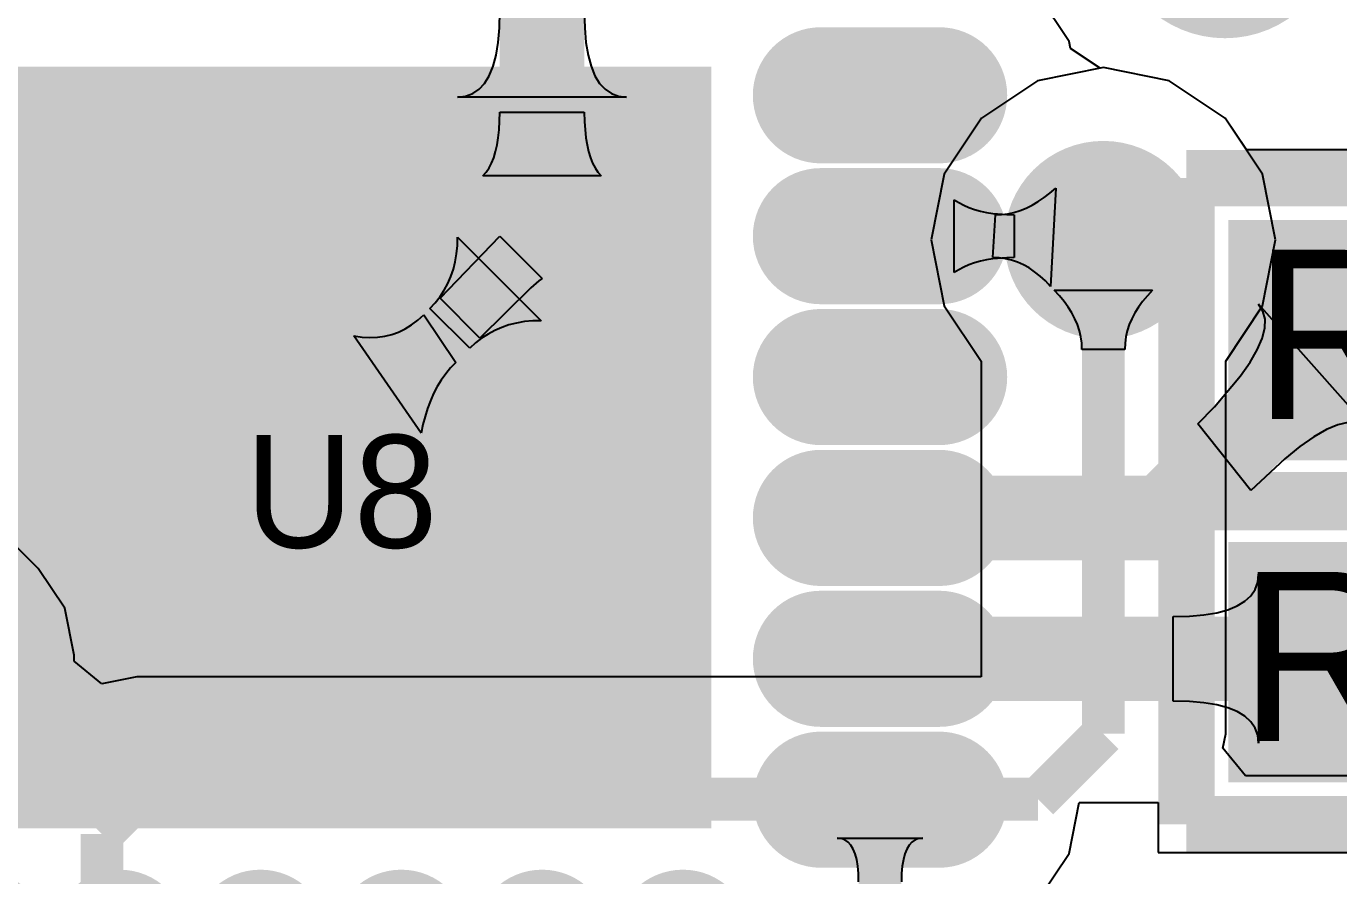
# Model space of a CAD drawing. Extents: x 40.9 to 121.6, y 83.2 to 120.
# Drawn here: x 93.102 to 97.762, y 104.119 to 107.134 of the extents above; entities that cross this region are included whole.
import ezdxf

# ---------------------------------------------------------------- set-up
doc = ezdxf.new("R2010")
doc.units = 0
for name, color, linetype in [('BOTTOMLAYER', 5, 'CONTINUOUS'), ('BOTTOMSOLDER', 6, 'CONTINUOUS'), ('MULTILAYER', 9, 'CONTINUOUS'), ('TOPLAYER', 1, 'CONTINUOUS'), ('TOPOVERLAY', 2, 'CONTINUOUS'), ('TOPPASTE', 8, 'CONTINUOUS'), ('TOPSOLDER', 216, 'CONTINUOUS')]:
    doc.layers.add(name, color=color, linetype=linetype)

msp = doc.modelspace()

# ---------------------------------------------------------------- linework, layer by layer
at = {"layer": 'BOTTOMLAYER'}
for p, q in [((96.9264, 106.986954), (96.692291, 106.940388)), ((97.160509, 106.940388), (96.9264, 106.986954)), ((96.692291, 106.940388), (96.493825, 106.807775)), ((97.358975, 106.807775), (97.160509, 106.940388)), ((96.493825, 106.807775), (96.361212, 106.609309)), ((97.491588, 106.609309), (97.358975, 106.807775)), ((96.361212, 106.609309), (96.314646, 106.3752)), ((97.538154, 106.3752), (97.491588, 106.609309)), ((96.314646, 106.3752), (96.361212, 106.141091)), ((97.491588, 106.141091), (97.538154, 106.3752)), ((96.77021, 106.1771), (96.751399, 106.196663)), ((96.751399, 106.196663), (97.101401, 106.196663)), ((96.78704, 106.157227), (96.77021, 106.1771)), ((97.08259, 106.1771), (97.06576, 106.157227)), ((97.101401, 106.196663), (97.08259, 106.1771)), ((96.361212, 106.141091), (96.492055, 105.945275)), ((96.801889, 106.137042), (96.78704, 106.157227)), ((96.814759, 106.116544), (96.801889, 106.137042)), ((97.050911, 106.137042), (97.038041, 106.116544)), ((97.06576, 106.157227), (97.050911, 106.137042)), ((97.360745, 105.945275), (97.491588, 106.141091)), ((96.825648, 106.095737), (96.814759, 106.116544)), ((96.834559, 106.074619), (96.825648, 106.095737)), ((96.84149, 106.053189), (96.834559, 106.074619)), ((97.018241, 106.074619), (97.01131, 106.053189)), ((97.027152, 106.095737), (97.018241, 106.074619)), ((97.038041, 106.116544), (97.027152, 106.095737)), ((96.846438, 106.031449), (96.84149, 106.053189)), ((96.84941, 106.009397), (96.846438, 106.031449)), ((97.006362, 106.031449), (97.00339, 106.009397)), ((97.01131, 106.053189), (97.006362, 106.031449)), ((96.850398, 105.987032), (96.84941, 106.009397)), ((97.002402, 105.987032), (96.850398, 105.987032)), ((97.00339, 106.009397), (97.002402, 105.987032)), ((96.492055, 105.945275), (96.492055, 104.824746)), ((97.360745, 104.6226), (97.360745, 105.945275)), ((93.144129, 105.209129), (92.898727, 105.454531)), ((93.238282, 105.068218), (93.144129, 105.209129)), ((93.271345, 104.902), (93.238282, 105.068218)), ((93.271345, 104.880595), (93.271345, 104.902)), ((93.369519, 104.800027), (93.271345, 104.880595)), ((93.493801, 104.824748), (93.369519, 104.800027)), ((93.493814, 104.824746), (93.493801, 104.824748)), ((96.492055, 104.824746), (93.493814, 104.824746)), ((97.350466, 104.570919), (97.360745, 104.6226)), ((97.431034, 104.472745), (97.350466, 104.570919)), ((98.021866, 104.472745), (97.431034, 104.472745))]:
    msp.add_line(p, q, dxfattribs=at)
for points, const_width in [([(93.2712, 106.426, 1), (93.5712, 106.426, 1)], 0.299999), ([(94.783262, 106.388662, 1), (95.083262, 106.388662, 1)], 0.299999), ([(96.801402, 106.3752, 1), (97.051398, 106.3752, 1)], 0.249999), ([(94.0586, 105.7402, 1), (94.3586, 105.7402, 1)], 0.299999), ([(94.9222, 105.0798, 1), (95.2222, 105.0798, 1)], 0.299999), ([(93.2966, 105.0544, 1), (93.5966, 105.0544, 1)], 0.299999)]:
    msp.add_lwpolyline(points, format="xyb", close=True, dxfattribs=dict(at, const_width=const_width))
at = {"layer": 'BOTTOMLAYER', "const_width": 0.152001}
for points in [[(96.9264, 104.6226), (96.9264, 106.3752)], [(96.694201, 104.390401), (96.9264, 104.6226)], [(93.3704, 104.267), (93.493801, 104.390401)], [(93.493801, 104.390401), (96.694201, 104.390401)], [(93.3704, 102.235), (93.3704, 104.267)]]:
    msp.add_lwpolyline(points, dxfattribs=at)
at = {"layer": 'BOTTOMSOLDER'}
for points, const_width in [([(97.1574, 107.4928, 1), (97.559, 107.4928, 1)], 0.401599), ([(93.2204, 106.426, 1), (93.622, 106.426, 1)], 0.401599), ([(94.732462, 106.388662, 1), (95.134062, 106.388662, 1)], 0.401599), ([(96.750602, 106.3752, 1), (97.102198, 106.3752, 1)], 0.351599), ([(94.0078, 105.7402, 1), (94.4094, 105.7402, 1)], 0.401599), ([(94.8714, 105.0798, 1), (95.273, 105.0798, 1)], 0.401599), ([(93.2458, 105.0544, 1), (93.6474, 105.0544, 1)], 0.401599)]:
    msp.add_lwpolyline(points, format="xyb", close=True, dxfattribs=dict(at, const_width=const_width))
at = {"layer": 'MULTILAYER'}
for points, const_width in [([(93.2712, 106.426, 1), (93.5712, 106.426, 1)], 0.299999), ([(94.783262, 106.388662, 1), (95.083262, 106.388662, 1)], 0.299999), ([(96.801402, 106.3752, 1), (97.051398, 106.3752, 1)], 0.249999), ([(94.0586, 105.7402, 1), (94.3586, 105.7402, 1)], 0.299999), ([(94.9222, 105.0798, 1), (95.2222, 105.0798, 1)], 0.299999), ([(93.2966, 105.0544, 1), (93.5966, 105.0544, 1)], 0.299999)]:
    msp.add_lwpolyline(points, format="xyb", close=True, dxfattribs=dict(at, const_width=const_width))
at = {"layer": 'TOPLAYER'}
for p, q in [((96.804879, 107.079877), (96.696578, 107.24196)), ((94.781761, 107.128046), (94.783262, 107.185625)), ((95.083262, 107.185625), (95.084763, 107.128046)), ((94.777263, 107.076527), (94.781761, 107.128046)), ((95.084763, 107.128046), (95.089261, 107.076527)), ((94.769762, 107.031071), (94.777263, 107.076527)), ((95.089261, 107.076527), (95.096762, 107.031071)), ((96.809763, 107.055318), (96.804879, 107.079877)), ((96.915361, 106.984759), (96.809763, 107.055318)), ((94.759262, 106.991676), (94.769762, 107.031071)), ((95.096762, 107.031071), (95.107262, 106.991676)), ((94.745762, 106.958338), (94.759262, 106.991676)), ((95.107262, 106.991676), (95.120762, 106.958338)), ((96.9264, 106.986954), (96.915361, 106.984759)), ((97.160509, 106.940388), (96.9264, 106.986954)), ((94.709762, 106.909852), (94.729262, 106.931066)), ((94.729262, 106.931066), (94.745762, 106.958338)), ((95.120762, 106.958338), (95.137262, 106.931066)), ((95.137262, 106.931066), (95.156762, 106.909852)), ((97.358975, 106.807775), (97.160509, 106.940388)), ((94.633263, 106.882578), (94.661761, 106.885608)), ((95.233261, 106.882578), (94.633263, 106.882578)), ((94.661761, 106.885608), (94.687263, 106.894699)), ((94.687263, 106.894699), (94.709762, 106.909852)), ((95.156762, 106.909852), (95.179261, 106.894699)), ((95.179261, 106.894699), (95.204763, 106.885608)), ((95.204763, 106.885608), (95.233261, 106.882578)), ((94.780862, 106.766086), (94.783262, 106.828468)), ((94.783262, 106.828468), (95.083262, 106.828468)), ((95.083262, 106.828468), (95.083861, 106.796197)), ((95.083861, 106.796197), (95.088662, 106.738133)), ((97.434598, 106.6946), (97.358975, 106.807775)), ((94.773661, 106.712337), (94.777862, 106.738133)), ((94.777862, 106.738133), (94.780862, 106.766086)), ((95.088662, 106.738133), (95.092863, 106.712337)), ((94.761662, 106.667224), (94.768264, 106.688702)), ((94.768264, 106.688702), (94.773661, 106.712337)), ((95.092863, 106.712337), (95.09826, 106.688702)), ((95.09826, 106.688702), (95.104862, 106.667224)), ((98.436598, 106.6946), (97.434598, 106.6946)), ((94.744863, 106.630747), (94.753862, 106.647907)), ((94.753862, 106.647907), (94.761662, 106.667224)), ((95.104862, 106.667224), (95.112662, 106.647907)), ((95.112662, 106.647907), (95.121661, 106.630747)), ((94.723262, 106.602903), (94.734662, 106.615746)), ((95.143262, 106.602903), (94.723262, 106.602903)), ((94.734662, 106.615746), (94.744863, 106.630747)), ((95.121661, 106.630747), (95.131862, 106.615746)), ((95.131862, 106.615746), (95.143262, 106.602903)), ((96.715821, 106.525416), (96.736769, 106.541547)), ((96.736769, 106.541547), (96.757566, 106.559576)), ((96.757566, 106.559576), (96.738684, 106.210087)), ((96.396741, 106.259678), (96.396741, 106.517697)), ((96.396741, 106.517697), (96.413147, 106.507625)), ((96.413147, 106.507625), (96.43063, 106.498614)), ((96.43063, 106.498614), (96.449187, 106.490663)), ((96.652103, 106.48841), (96.67349, 106.498847)), ((96.67349, 106.498847), (96.694729, 106.511184)), ((96.694729, 106.511184), (96.715821, 106.525416)), ((96.449187, 106.490663), (96.468824, 106.483772)), ((96.468824, 106.483772), (96.489535, 106.47794)), ((96.489535, 106.47794), (96.511323, 106.47317)), ((96.511323, 106.47317), (96.534186, 106.469459)), ((96.534186, 106.469459), (96.583144, 106.465218)), ((96.534343, 106.312686), (96.542967, 106.464689)), ((96.542967, 106.464689), (96.565088, 106.465637)), ((96.565088, 106.465637), (96.587061, 106.468484)), ((96.583144, 106.465218), (96.60924, 106.464689)), ((96.587061, 106.468484), (96.60889, 106.473229)), ((96.60889, 106.473229), (96.630571, 106.479871)), ((96.60924, 106.464689), (96.60924, 106.312686)), ((96.630571, 106.479871), (96.652103, 106.48841)), ((94.571363, 106.168185), (94.783262, 106.388759)), ((94.629851, 106.326231), (94.632574, 106.355403)), ((94.632574, 106.355403), (94.633278, 106.385662)), ((94.633278, 106.385662), (94.930262, 106.088678)), ((94.783262, 106.388759), (94.933359, 106.238662)), ((94.625104, 106.298152), (94.629851, 106.326231)), ((96.534186, 106.307915), (96.511323, 106.304204)), ((96.583144, 106.312157), (96.534186, 106.307915)), ((96.556924, 106.311662), (96.534343, 106.312686)), ((96.579027, 106.308583), (96.556924, 106.311662)), ((96.600653, 106.303453), (96.579027, 106.308583)), ((96.60924, 106.312686), (96.583144, 106.312157)), ((94.609547, 106.245259), (94.618335, 106.271159)), ((94.618335, 106.271159), (94.625104, 106.298152)), ((96.413147, 106.269749), (96.396741, 106.259678)), ((96.43063, 106.278761), (96.413147, 106.269749)), ((96.449187, 106.286711), (96.43063, 106.278761)), ((96.468824, 106.293602), (96.449187, 106.286711)), ((96.489535, 106.299434), (96.468824, 106.293602)), ((96.511323, 106.304204), (96.489535, 106.299434)), ((96.621803, 106.296272), (96.600653, 106.303453)), ((96.642476, 106.287037), (96.621803, 106.296272)), ((96.662672, 106.275751), (96.642476, 106.287037)), ((96.68239, 106.262414), (96.662672, 106.275751)), ((96.70163, 106.247024), (96.68239, 106.262414)), ((94.585902, 106.196724), (94.598736, 106.220445)), ((94.598736, 106.220445), (94.609547, 106.245259)), ((94.921758, 106.230184), (94.8939, 106.204756)), ((94.929589, 106.236541), (94.921758, 106.230184)), ((94.933359, 106.238662), (94.929589, 106.236541)), ((96.720396, 106.229582), (96.70163, 106.247024)), ((96.738684, 106.210087), (96.720396, 106.229582)), ((94.554172, 106.152549), (94.571048, 106.17409)), ((94.571048, 106.17409), (94.585902, 106.196724)), ((94.712785, 106.026763), (94.571363, 106.168185)), ((94.8939, 106.204756), (94.712785, 106.026763)), ((94.535272, 106.132094), (94.554172, 106.152549)), ((94.676694, 105.990672), (94.535272, 106.132094)), ((97.493049, 106.122734), (97.477499, 106.146912)), ((97.477499, 106.146912), (97.873713, 105.700695)), ((97.500359, 106.094502), (97.493049, 106.122734)), ((94.470075, 106.073796), (94.491894, 106.090441)), ((94.491894, 106.090441), (94.512879, 106.109699)), ((94.512879, 106.109699), (94.626788, 105.940769)), ((94.842752, 106.080504), (94.815759, 106.073735)), ((94.870831, 106.085251), (94.842752, 106.080504)), ((94.900003, 106.087974), (94.870831, 106.085251)), ((94.930262, 106.088678), (94.900003, 106.087974)), ((97.499434, 106.062214), (97.500359, 106.094502)), ((94.504246, 105.689273), (94.26543, 106.034766)), ((94.26543, 106.034766), (94.293936, 106.030494)), ((94.293936, 106.030494), (94.321605, 106.028835)), ((94.321605, 106.028835), (94.34844, 106.029793)), ((94.34844, 106.029793), (94.374437, 106.033364)), ((94.374437, 106.033364), (94.3996, 106.039549)), ((94.3996, 106.039549), (94.423926, 106.04835)), ((94.423926, 106.04835), (94.447418, 106.059765)), ((94.447418, 106.059765), (94.470075, 106.073796)), ((94.741324, 106.041302), (94.71869, 106.026448)), ((94.765045, 106.054136), (94.741324, 106.041302)), ((94.789859, 106.064947), (94.765045, 106.054136)), ((94.815759, 106.073735), (94.789859, 106.064947)), ((97.490272, 106.025871), (97.499434, 106.062214)), ((94.697149, 106.009572), (94.676694, 105.990672)), ((94.71869, 106.026448), (94.697149, 106.009572)), ((97.447235, 105.941017), (97.472873, 105.985473)), ((97.472873, 105.985473), (97.490272, 106.025871)), ((94.626788, 105.940769), (94.608335, 105.921025)), ((97.413361, 105.892509), (97.447235, 105.941017)), ((94.591261, 105.90008), (94.575561, 105.877937)), ((94.608335, 105.921025), (94.591261, 105.90008)), ((97.320903, 105.783324), (97.413361, 105.892509)), ((94.561241, 105.854589), (94.5483, 105.83004)), ((94.575561, 105.877937), (94.561241, 105.854589)), ((94.536732, 105.804289), (94.526544, 105.777337)), ((94.5483, 105.83004), (94.536732, 105.804289)), ((94.517733, 105.749184), (94.510301, 105.719829)), ((94.526544, 105.777337), (94.517733, 105.749184)), ((97.26232, 105.722649), (97.320903, 105.783324)), ((94.510301, 105.719829), (94.504246, 105.689273)), ((97.44945, 105.485517), (97.26232, 105.722649)), ((97.718479, 105.702273), (97.673777, 105.67639)), ((97.758628, 105.719425), (97.718479, 105.702273)), ((97.794227, 105.727843), (97.758628, 105.719425)), ((97.673777, 105.67639), (97.624522, 105.64177)), ((97.624522, 105.64177), (97.570717, 105.59842)), ((97.570717, 105.59842), (97.44945, 105.485517)), ((97.465378, 105.134664), (97.474469, 105.160166)), ((97.474469, 105.160166), (97.477499, 105.188664)), ((97.477499, 105.188664), (97.477499, 104.588666)), ((97.42901, 105.092665), (97.450224, 105.112165)), ((97.450224, 105.112165), (97.465378, 105.134664)), ((97.283549, 105.044664), (97.329005, 105.052165)), ((97.329005, 105.052165), (97.368401, 105.062665)), ((97.368401, 105.062665), (97.401736, 105.076165)), ((97.401736, 105.076165), (97.42901, 105.092665)), ((97.174451, 105.038665), (97.232031, 105.040166)), ((97.174451, 104.738665), (97.174451, 105.038665)), ((97.232031, 105.040166), (97.283549, 105.044664)), ((97.232031, 104.737164), (97.174451, 104.738665)), ((97.283549, 104.732666), (97.232031, 104.737164)), ((97.329005, 104.725165), (97.283549, 104.732666)), ((97.368401, 104.714665), (97.329005, 104.725165)), ((97.401736, 104.701165), (97.368401, 104.714665)), ((97.42901, 104.684665), (97.401736, 104.701165)), ((97.450224, 104.665165), (97.42901, 104.684665)), ((97.465378, 104.642666), (97.450224, 104.665165)), ((97.474469, 104.617164), (97.465378, 104.642666)), ((97.477499, 104.588666), (97.474469, 104.617164)), ((96.804879, 104.197475), (96.840959, 104.378869)), ((96.840959, 104.378869), (97.121403, 104.378869)), ((97.121403, 104.378869), (97.121403, 104.2016)), ((95.995749, 104.250526), (95.981309, 104.252075)), ((95.981309, 104.252075), (96.285312, 104.252075)), ((96.00867, 104.245872), (95.995749, 104.250526)), ((96.02007, 104.23812), (96.00867, 104.245872)), ((96.02995, 104.227267), (96.02007, 104.23812)), ((96.038309, 104.213312), (96.02995, 104.227267)), ((96.04515, 104.196258), (96.038309, 104.213312)), ((96.228311, 104.213312), (96.221471, 104.196258)), ((96.236671, 104.227267), (96.228311, 104.213312)), ((96.246551, 104.23812), (96.236671, 104.227267)), ((96.257951, 104.245872), (96.246551, 104.23812)), ((96.270872, 104.250526), (96.257951, 104.245872)), ((96.285312, 104.252075), (96.270872, 104.250526)), ((96.050471, 104.176101), (96.04515, 104.196258)), ((96.054271, 104.152842), (96.050471, 104.176101)), ((96.21615, 104.176101), (96.21235, 104.152842)), ((96.221471, 104.196258), (96.21615, 104.176101)), ((96.696578, 104.035393), (96.804879, 104.197475)), ((97.121403, 104.2016), (98.01416, 104.2016)), ((96.056549, 104.126485), (96.054271, 104.152842)), ((96.057309, 104.097026), (96.056549, 104.126485)), ((96.210072, 104.126485), (96.209312, 104.097026)), ((96.21235, 104.152842), (96.210072, 104.126485))]:
    msp.add_line(p, q, dxfattribs=at)
for points, const_width in [([(94.933262, 106.388662), (94.933262, 107.58871)], 0.299999), ([(96.343305, 106.888686), (95.923316, 106.888686)], 0.28001), ([(96.343305, 106.388687), (95.923316, 106.388687)], 0.28001), ([(94.183276, 105.638676), (94.933262, 106.388662)], 0.2), ([(96.13331, 106.388687), (96.9264, 106.388687)], 0.152001), ([(97.140466, 105.388664), (97.771402, 106.0196)], 0.299999), ([(96.343305, 105.888663), (95.923316, 105.888663)], 0.28001), ([(96.343305, 105.388664), (95.923316, 105.388664)], 0.28001), ([(96.13331, 105.388664), (97.140466, 105.388664)], 0.299999), ([(96.343305, 104.888665), (95.923316, 104.888665)], 0.28001), ([(96.13331, 104.888665), (97.759337, 104.888665)], 0.299999), ([(97.759337, 104.888665), (97.771402, 104.8766)], 0.299999), ([(96.343305, 104.388666), (95.923316, 104.388666)], 0.28001), ([(96.13331, 103.04211), (96.13331, 104.388666)], 0.152001)]:
    msp.add_lwpolyline(points, dxfattribs=dict(at, const_width=const_width))
for points, const_width in [([(95.853313, 106.888686, 1), (95.993318, 106.888686, 1)], 0.140005), ([(96.273302, 106.888686, 1), (96.413307, 106.888686, 1)], 0.140005), ([(93.2712, 106.426, 1), (93.5712, 106.426, 1)], 0.299999), ([(94.783262, 106.388662, 1), (95.083262, 106.388662, 1)], 0.299999), ([(96.801402, 106.3752, 1), (97.051398, 106.3752, 1)], 0.249999), ([(95.853313, 106.388687, 1), (95.993318, 106.388687, 1)], 0.140005), ([(96.273302, 106.388687, 1), (96.413307, 106.388687, 1)], 0.140005), ([(94.0586, 105.7402, 1), (94.3586, 105.7402, 1)], 0.299999), ([(95.853313, 105.888663, 1), (95.993318, 105.888663, 1)], 0.140005), ([(96.273302, 105.888663, 1), (96.413307, 105.888663, 1)], 0.140005), ([(95.853313, 105.388664, 1), (95.993318, 105.388664, 1)], 0.140005), ([(96.273302, 105.388664, 1), (96.413307, 105.388664, 1)], 0.140005), ([(94.9222, 105.0798, 1), (95.2222, 105.0798, 1)], 0.299999), ([(93.2966, 105.0544, 1), (93.5966, 105.0544, 1)], 0.299999), ([(95.853313, 104.888665, 1), (95.993318, 104.888665, 1)], 0.140005), ([(96.273302, 104.888665, 1), (96.413307, 104.888665, 1)], 0.140005), ([(95.853313, 104.388666, 1), (95.993318, 104.388666, 1)], 0.140005), ([(96.273302, 104.388666, 1), (96.413307, 104.388666, 1)], 0.140005)]:
    msp.add_lwpolyline(points, format="xyb", close=True, dxfattribs=dict(at, const_width=const_width))
for points in [[(92.933279, 106.888674), (92.933279, 104.388679), (95.433274, 106.888674), (95.433274, 104.388679)], [(97.471403, 105.694599), (98.071402, 105.694599), (97.471403, 106.344601), (98.071402, 106.344601)], [(97.471403, 104.551599), (98.071402, 104.551599), (97.471403, 105.201601), (98.071402, 105.201601)]]:
    msp.add_solid(points, dxfattribs=at)
at = {"layer": 'TOPOVERLAY', "const_width": 0.2}
for points in [[(97.221401, 106.594598), (97.896401, 106.594598)], [(97.221401, 105.444597), (97.221401, 106.594598)], [(97.221401, 104.301597), (97.221401, 105.451598)], [(97.221401, 105.451598), (97.896401, 105.451598)], [(97.221401, 105.444597), (97.896401, 105.444597)], [(97.221401, 104.301597), (97.896401, 104.301597)]]:
    msp.add_lwpolyline(points, dxfattribs=at)
at = {"layer": 'TOPPASTE', "const_width": 0.140005}
for points in [[(95.853313, 106.888686, 1), (95.993318, 106.888686, 1)], [(96.273302, 106.888686, 1), (96.413307, 106.888686, 1)], [(95.853313, 106.388687, 1), (95.993318, 106.388687, 1)], [(96.273302, 106.388687, 1), (96.413307, 106.388687, 1)], [(95.853313, 105.888663, 1), (95.993318, 105.888663, 1)], [(96.273302, 105.888663, 1), (96.413307, 105.888663, 1)], [(95.853313, 105.388664, 1), (95.993318, 105.388664, 1)], [(96.273302, 105.388664, 1), (96.413307, 105.388664, 1)], [(95.853313, 104.888665, 1), (95.993318, 104.888665, 1)], [(96.273302, 104.888665, 1), (96.413307, 104.888665, 1)], [(95.853313, 104.388666, 1), (95.993318, 104.388666, 1)], [(96.273302, 104.388666, 1), (96.413307, 104.388666, 1)]]:
    msp.add_lwpolyline(points, format="xyb", close=True, dxfattribs=at)
at = {"layer": 'TOPPASTE', "const_width": 0.28001}
for points in [[(96.343305, 106.888686), (95.923316, 106.888686)], [(96.343305, 106.388687), (95.923316, 106.388687)], [(96.343305, 105.888663), (95.923316, 105.888663)], [(96.343305, 105.388664), (95.923316, 105.388664)], [(96.343305, 104.888665), (95.923316, 104.888665)], [(96.343305, 104.388666), (95.923316, 104.388666)]]:
    msp.add_lwpolyline(points, dxfattribs=at)
at = {"layer": 'TOPPASTE'}
for points in [[(92.933279, 106.888674), (92.933279, 104.388679), (95.433274, 106.888674), (95.433274, 104.388679)], [(97.471403, 105.694599), (98.071402, 105.694599), (97.471403, 106.344601), (98.071402, 106.344601)], [(97.471403, 104.551599), (98.071402, 104.551599), (97.471403, 105.201601), (98.071402, 105.201601)]]:
    msp.add_solid(points, dxfattribs=at)
at = {"layer": 'TOPSOLDER'}
for points, const_width in [([(97.1574, 107.4928, 1), (97.559, 107.4928, 1)], 0.401599), ([(95.802513, 106.888686, 1), (96.044118, 106.888686, 1)], 0.241605), ([(96.222502, 106.888686, 1), (96.464107, 106.888686, 1)], 0.241605), ([(93.2204, 106.426, 1), (93.622, 106.426, 1)], 0.401599), ([(94.732462, 106.388662, 1), (95.134062, 106.388662, 1)], 0.401599), ([(96.750602, 106.3752, 1), (97.102198, 106.3752, 1)], 0.351599), ([(95.802513, 106.388687, 1), (96.044118, 106.388687, 1)], 0.241605), ([(96.222502, 106.388687, 1), (96.464107, 106.388687, 1)], 0.241605), ([(94.0078, 105.7402, 1), (94.4094, 105.7402, 1)], 0.401599), ([(95.802513, 105.888663, 1), (96.044118, 105.888663, 1)], 0.241605), ([(96.222502, 105.888663, 1), (96.464107, 105.888663, 1)], 0.241605), ([(95.802513, 105.388664, 1), (96.044118, 105.388664, 1)], 0.241605), ([(96.222502, 105.388664, 1), (96.464107, 105.388664, 1)], 0.241605), ([(94.8714, 105.0798, 1), (95.273, 105.0798, 1)], 0.401599), ([(93.2458, 105.0544, 1), (93.6474, 105.0544, 1)], 0.401599), ([(95.802513, 104.888665, 1), (96.044118, 104.888665, 1)], 0.241605), ([(96.222502, 104.888665, 1), (96.464107, 104.888665, 1)], 0.241605), ([(95.802513, 104.388666, 1), (96.044118, 104.388666, 1)], 0.241605), ([(96.222502, 104.388666, 1), (96.464107, 104.388666, 1)], 0.241605), ([(92.812464, 103.898636, 1), (93.054068, 103.898636, 1)], 0.241605), ([(93.312463, 103.898636, 1), (93.554067, 103.898636, 1)], 0.241605), ([(93.812462, 103.898636, 1), (94.054066, 103.898636, 1)], 0.241605), ([(94.312461, 103.898636, 1), (94.554065, 103.898636, 1)], 0.241605), ([(94.81246, 103.898636, 1), (95.054064, 103.898636, 1)], 0.241605), ([(95.312459, 103.898636, 1), (95.554063, 103.898636, 1)], 0.241605)]:
    msp.add_lwpolyline(points, format="xyb", close=True, dxfattribs=dict(at, const_width=const_width))
at = {"layer": 'TOPSOLDER', "const_width": 0.48321}
for points in [[(96.343305, 106.888686), (95.923316, 106.888686)], [(96.343305, 106.388687), (95.923316, 106.388687)], [(96.343305, 105.888663), (95.923316, 105.888663)], [(96.343305, 105.388664), (95.923316, 105.388664)], [(96.343305, 104.888665), (95.923316, 104.888665)], [(96.343305, 104.388666), (95.923316, 104.388666)], [(92.933266, 103.478647), (92.933266, 103.898636)], [(93.433265, 103.478647), (93.433265, 103.898636)], [(93.933264, 103.478647), (93.933264, 103.898636)], [(94.433263, 103.478647), (94.433263, 103.898636)], [(94.933262, 103.478647), (94.933262, 103.898636)], [(95.433261, 103.478647), (95.433261, 103.898636)]]:
    msp.add_lwpolyline(points, dxfattribs=at)
at = {"layer": 'TOPSOLDER'}
for points in [[(92.831679, 106.990274), (92.831679, 104.287079), (95.534874, 106.990274), (95.534874, 104.287079)], [(97.369803, 105.592999), (98.173002, 105.592999), (97.369803, 106.446201), (98.173002, 106.446201)], [(97.369803, 104.449999), (98.173002, 104.449999), (97.369803, 105.303201), (98.173002, 105.303201)]]:
    msp.add_solid(points, dxfattribs=at)

# ---------------------------------------------------------------- texts
at = {"layer": 'TOPOVERLAY'}
for s, height, p in [('R18', 0.599999, (97.4598, 105.7402)), ('U8', 0.399999, (93.8784, 105.283)), ('R19', 0.599999, (97.409, 104.5972))]:
    msp.add_text(s, height=height, dxfattribs=at).set_placement(p)

doc.saveas('drawing.dxf')
